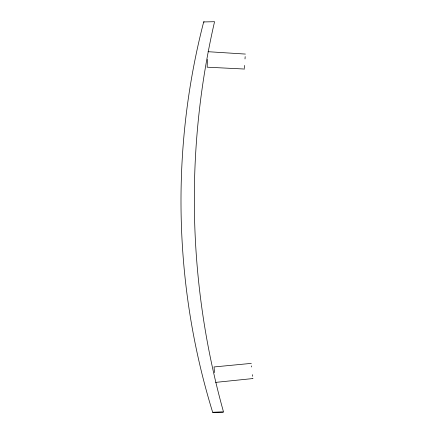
<?xml version="1.0" encoding="UTF-8"?>
<svg xmlns="http://www.w3.org/2000/svg" width="434" height="434" viewBox="0 0 434 434"><rect width="100%" height="100%" fill="white"/><g stroke="black" fill="none" stroke-linecap="round" stroke-linejoin="round"><path stroke-width="0.65" d="M244.554 68.263L244.651 65.431M207.419 59.447L207.159 67.189L244.554 69.039M245.004 58.932L245.167 56.615M251.335 363.377L214.065 366.947L214.477 372.665M245.4 54.076L208.032 51.7M203.687 21.939C170.616 149.611 173.763 286.283 212.676 412.3L223.548 412.061A789.245 789.034 -90 0 1 214.559 21.7L203.687 21.939L204.224 21.939M215.649 382.381L252.935 378.546L252.865 378.285M212.676 412.3L223.011 412.061M252.387 374.688L252.577 376.289M251.503 365.905L251.595 366.974"/></g></svg>
